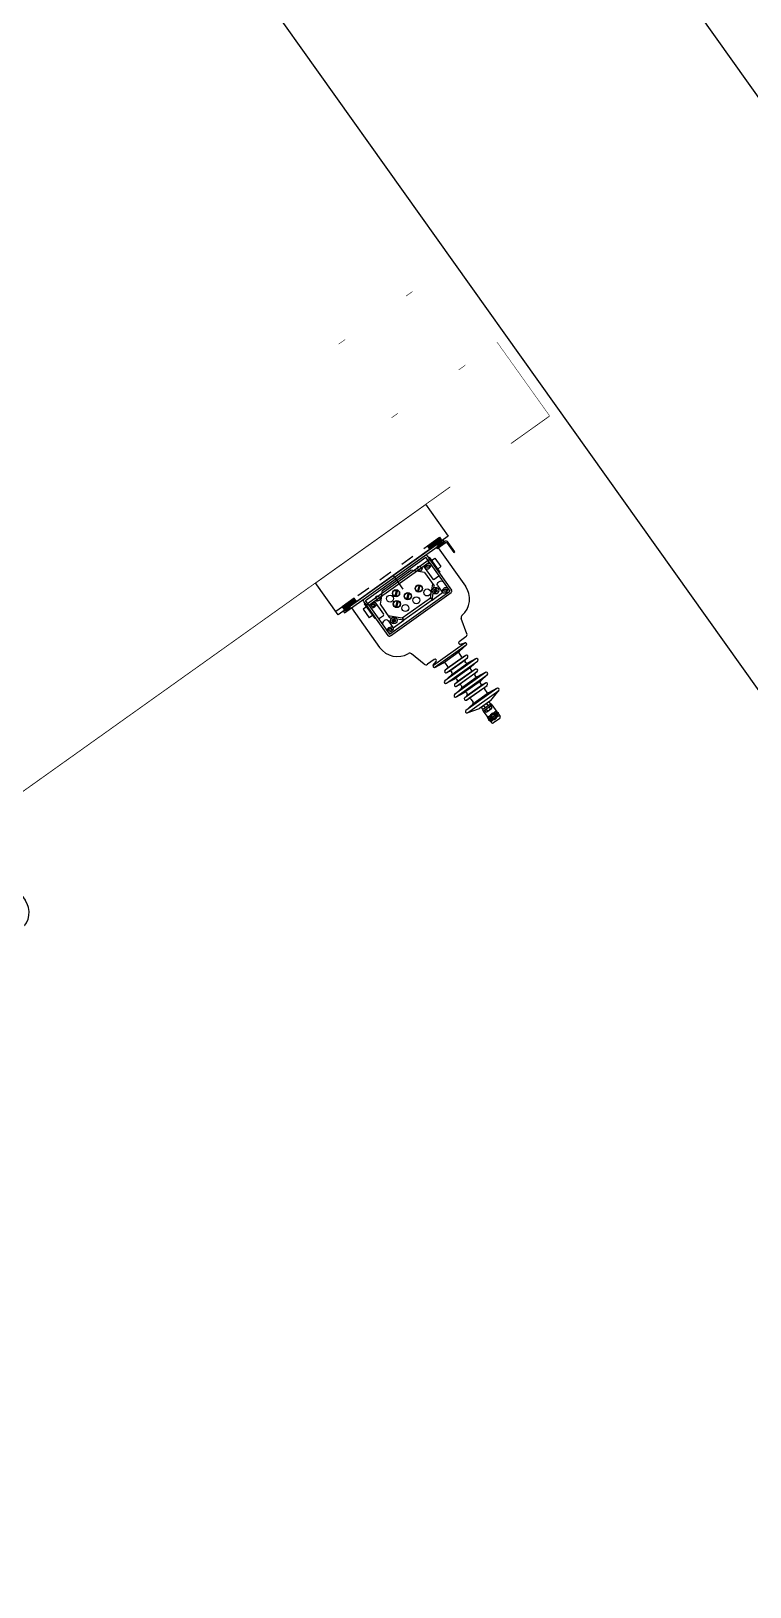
# Model space of a CAD drawing. Header units: feet. Extents: x 2321988 to 2329858, y 6722724 to 6730499.
# Drawn here: x 2326072.96 to 2326078.27, y 6726833.68 to 6726845.18 of the extents above; entities that cross this region are included whole.
import ezdxf

# ---------------------------------------------------------------- set-up
doc = ezdxf.new("R2010")
doc.units = ezdxf.units.FT
doc.header["$MEASUREMENT"] = 0
doc.linetypes.add('Midpoint Site Plan$0$HIDDEN', pattern=[0.375, 0.25, -0.125])
for name, color, linetype in [('C-BESS-EQUIPMENT', 255, 'Continuous'), ('Midpoint Site Plan$0$C-STEL', 4, 'Continuous'), ('Midpoint Site Plan$0$C-STEL-HID', 4, 'Midpoint Site Plan$0$HIDDEN')]:
    doc.layers.add(name, color=color, linetype=linetype)

# ---------------------------------------------------------------- blocks, each defined once
blk = doc.blocks.new('Midpoint Site Plan$0$15kV (VT) VOLTAGE TRANSFORMER FRONT VIEW')
at = {"linetype": 'ByBlock'}
h = blk.add_hatch(dxfattribs=at)
h.set_pattern_fill('ANSI31', color=0, style=0)
h.set_pattern_definition([(45, (-0.46875, 15.08898), (-0.088388, 0.088388), [])])
h.paths.add_polyline_path([(0.47, 15.59), (0.15, 15.59, -0.241564), (0.29, 15.36), (0.27, 15.36), (0.29, 15.34), (0.27, 15.31), (0.29, 15.31, -0.241564), (0.15, 15.09), (0.47, 15.09)])
h.paths.add_polyline_path([(-0.47, 15.09), (-0.15, 15.09, -0.568269), (-0.15, 15.59), (-0.47, 15.59)])
h = blk.add_hatch(color=0, dxfattribs=at)
h.paths.add_polyline_path([(-5.22, 0.31), (-5.22, 0.19), (-4.78, 0.19), (-4.78, 0.31)])
h.paths.add_polyline_path([(-5.22, 0.19), (-5.22, 0), (-4.78, 0), (-4.78, 0.19)])
blk.add_hatch(color=0, dxfattribs=at).paths.add_polyline_path([(4.78, 0.19), (4.78, 0), (5.22, 0), (5.22, 0.19)])
at = {"color": 0, "linetype": 'ByBlock'}
for p, q in [((-0.47, 14.43), (-0.47, 15.69)), ((-0.34, 15.82), (0.34, 15.82)), ((0.29, 15.36), (0.17, 15.36)), ((0.29, 15.31), (0.17, 15.31)), ((0.47, 14.43), (0.47, 15.69)), ((-0.62, 14.06), (-1.72, 13.74)), ((-0.62, 14.06), (0.62, 14.06)), ((-0.42, 14.06), (-0.42, 14.31)), ((-0.42, 14.06), (0.42, 14.06)), ((-0.34, 14.43), (-0.34, 14.62)), ((0.25, 14.68), (-0.25, 14.68)), ((-0.16, 14.43), (-0.16, 14.62)), ((-0.16, 14.06), (-0.16, 14.31)), ((0.16, 14.43), (0.16, 14.62)), ((0.16, 14.06), (0.16, 14.31)), ((0.34, 14.43), (0.34, 14.62)), ((0.42, 14.06), (0.42, 14.31)), ((1.72, 13.74), (0.62, 14.06)), ((1.71, 13.75), (-1.71, 13.75)), ((-1.71, 13.5), (-0.86, 13.39)), ((-1.69, 13.5), (1.69, 13.5)), ((-1.16, 12.76), (-0.86, 12.8)), ((-1.16, 12.52), (-0.86, 12.48)), ((1.12, 12.77), (-1.13, 12.77)), ((-1.13, 12.52), (1.12, 12.52)), ((-0.86, 13.39), (0.86, 13.39)), ((-0.86, 12.8), (0.86, 12.8)), ((-0.86, 12.48), (0.86, 12.48)), ((-0.75, 12.93), (-0.75, 13.26)), ((0.75, 12.93), (0.75, 13.26)), ((1.71, 13.5), (0.86, 13.39)), ((1.16, 12.76), (0.86, 12.8)), ((1.16, 12.52), (0.86, 12.48)), ((-1.72, 12.01), (-0.86, 12.13)), ((-1.72, 11.77), (-0.86, 11.66)), ((1.69, 12.02), (-1.69, 12.02)), ((-1.69, 11.77), (1.69, 11.77)), ((-1.16, 11.26), (-0.86, 11.3)), ((1.12, 11.27), (-1.13, 11.27)), ((-0.86, 12.13), (0.86, 12.13)), ((-0.86, 11.66), (0.86, 11.66)), ((-0.86, 11.3), (0.86, 11.3)), ((-0.75, 12.25), (-0.75, 12.36)), ((-0.75, 11.43), (-0.75, 11.53)), ((0.75, 12.25), (0.75, 12.36)), ((0.75, 11.43), (0.75, 11.53)), ((1.72, 12.01), (0.86, 12.13)), ((1.72, 11.77), (0.86, 11.66)), ((1.16, 11.26), (0.86, 11.3)), ((-1.72, 10.51), (-0.86, 10.63)), ((-1.72, 10.27), (-0.86, 10.16)), ((1.69, 10.52), (-1.69, 10.52)), ((-1.69, 10.27), (1.69, 10.27)), ((-1.16, 11.02), (-0.86, 10.98)), ((-1.16, 9.76), (-0.86, 9.8)), ((-1.13, 11.02), (1.12, 11.02)), ((1.12, 9.77), (-1.13, 9.77)), ((-0.86, 10.98), (0.86, 10.98)), ((-0.86, 10.63), (0.86, 10.63)), ((0.86, 10.16), (-0.86, 10.16)), ((0.86, 9.8), (-0.86, 9.8)), ((-0.75, 10.75), (-0.75, 10.86)), ((-0.75, 9.93), (-0.75, 10.03)), ((0.75, 10.75), (0.75, 10.86)), ((0.75, 9.93), (0.75, 10.03)), ((1.16, 11.02), (0.86, 10.98)), ((1.72, 10.51), (0.86, 10.63)), ((1.72, 10.27), (0.86, 10.16)), ((1.16, 9.76), (0.86, 9.8)), ((-1.72, 8.79), (-0.86, 8.9)), ((-1.32, 8.43), (-1.72, 8.55)), ((1.71, 8.54), (-1.71, 8.54)), ((-1.69, 8.79), (1.69, 8.79)), ((-1.16, 9.52), (-0.86, 9.48)), ((-1.13, 9.52), (1.12, 9.52)), ((0.86, 9.48), (-0.86, 9.48)), ((0.86, 8.9), (-0.86, 8.9)), ((-0.75, 9.02), (-0.75, 9.36)), ((0.75, 9.02), (0.75, 9.36)), ((1.16, 9.52), (0.86, 9.48)), ((1.72, 8.79), (0.86, 8.9)), ((1.72, 8.55), (1.32, 8.43)), ((-2.33, 8), (-2.7, 6.61)), ((-2.09, 8.18), (-1.36, 8.18)), ((1.36, 8.18), (2.09, 8.18)), ((2.33, 8), (2.7, 6.61)), ((-4.68, 0.31), (-4.68, 4.5)), ((3.31, 4.21), (-3.31, 4.21)), ((4.68, 0.19), (4.68, 4.5)), ((-3.47, 0.34), (-3.47, 4.05)), ((3.29, 4.03), (-3.29, 4.03)), ((-3.29, 0.88), (-3.29, 4.03)), ((-1.54, 3.78), (-2.69, 3.78)), ((-2.69, 3), (-2.69, 3.74)), ((-2.51, 3.11), (-2.07, 3.48)), ((-2.46, 3.05), (-2.02, 3.42)), ((-1.54, 3.52), (-2.43, 2.64)), ((-2.32, 2.98), (-2.43, 2.86)), ((-2.43, 1.4), (-2.43, 2.86)), ((-1.54, 3.78), (-1.98, 3.33)), ((-1.54, 3.52), (-1.54, 3.78)), ((-1.54, 3.78), (1.54, 3.78)), ((1.54, 3.52), (-1.54, 3.52)), ((2.69, 3.78), (1.54, 3.78)), ((1.54, 3.52), (1.54, 3.78)), ((1.54, 3.78), (1.98, 3.33)), ((2.43, 2.64), (1.54, 3.52)), ((2.02, 3.11), (2.46, 3.48)), ((2.07, 3.05), (2.51, 3.42)), ((2.32, 2.98), (2.43, 2.86)), ((2.43, 1.4), (2.43, 2.86)), ((2.69, 3), (2.69, 3.74)), ((3.29, 0.88), (3.29, 4.03)), ((3.47, 0.34), (3.47, 4.05)), ((-3.91, 0.89), (-3.91, 1.82)), ((-3.55, 1.82), (-3.91, 1.82)), ((-3.55, 0.54), (-3.55, 2.17)), ((-3.47, 2.17), (-3.55, 2.17)), ((-3.47, 0.54), (-3.47, 2.17)), ((-2.76, 2.38), (-3.29, 2.38)), ((-2.69, 0.88), (-2.69, 2.31)), ((-2.43, 1.4), (-1.9, 0.88)), ((-1.42, 2.09), (-0.98, 2.46)), ((-1.37, 2.03), (-0.93, 2.4)), ((-0.24, 2.09), (0.2, 2.46)), ((-0.18, 2.03), (0.26, 2.4)), ((0.46, 1.28), (0.9, 1.65)), ((0.52, 1.21), (0.96, 1.59)), ((0.95, 2.09), (1.39, 2.46)), ((1.01, 2.03), (1.45, 2.4)), ((1.9, 0.88), (2.43, 1.4)), ((2.69, 0.88), (2.69, 2.31)), ((3.29, 2.38), (2.76, 2.38)), ((3.47, 2.17), (3.55, 2.17)), ((3.47, 0.54), (3.47, 2.17)), ((3.55, 0.54), (3.55, 2.17)), ((3.55, 1.82), (3.91, 1.82)), ((3.91, 0.89), (3.91, 1.82)), ((-5.22, 0.19), (-5.22, 0.31)), ((-5.22, 0.19), (-5.22, 0)), ((-4.78, 0.19), (-4.78, 0.31)), ((-4.78, 0.19), (-4.78, 0)), ((-3.55, 0.89), (-3.91, 0.89)), ((-3.47, 0.54), (-3.55, 0.54)), ((3.31, 0.7), (-3.31, 0.7)), ((3.31, 0.19), (-3.31, 0.19)), ((3.29, 0.88), (-3.29, 0.88)), ((-3.29, 0.88), (-3.29, 0.36)), ((3.29, 0.36), (-3.29, 0.36)), ((-2.21, 0.88), (-2.07, 0.99)), ((-2.09, 0.88), (-2.02, 0.93)), ((-1.9, 0.88), (-1.54, 0.52)), ((1.54, 0.52), (-1.54, 0.52)), ((1.9, 0.88), (1.54, 0.52)), ((2.32, 0.88), (2.46, 0.99)), ((2.45, 0.88), (2.51, 0.93)), ((3.29, 0.88), (3.29, 0.36)), ((3.47, 0.54), (3.55, 0.54)), ((3.55, 0.89), (3.91, 0.89)), ((4.78, 0.19), (4.78, 0)), ((5.22, 0.19), (5.22, 0))]:
    blk.add_line(p, q, dxfattribs=at)
for points in [[(-0.15, 15.09), (-0.47, 15.09), (-0.47, 15.59), (-0.15, 15.59)], [(0.15, 15.59), (0.47, 15.59), (0.47, 15.09), (0.15, 15.09)]]:
    blk.add_lwpolyline(points, dxfattribs=at)
for points in [[(-0.14, 15.59), (-0.29, 15.34), (-0.14, 15.09), (0.14, 15.09), (0.29, 15.34), (0.14, 15.59)], [(-0.47, 14.31), (0.47, 14.31), (0.47, 14.43), (-0.47, 14.43)], [(-5.43, 0), (5.43, 0), (5.43, 0.19), (-5.43, 0.19)], [(-5.22, 0.19), (-4.78, 0.19), (-4.78, 0.31), (-5.22, 0.31)], [(-5.22, 0.19), (-4.78, 0.19), (-4.78, 0), (-5.22, 0)], [(4.78, 0.19), (5.22, 0.19), (5.22, 0), (4.78, 0)]]:
    blk.add_lwpolyline(points, close=True, dxfattribs=at)
blk.add_lwpolyline([(-5.56, 0.44), (-5.56, 1.47), (-5.68, 1.47), (-5.68, 0.44, 0.414214), (-5.43, 0.19), (-4.57, 0.19), (-4.57, 0.31), (-5.43, 0.31, -0.414214)], format="xyb", close=True, dxfattribs=at)
for centre, radius in [((0, 15.34), 0.25), ((0, 15.34), 0.188), ((0, 15.34), 0.167), ((0, 15.34), 0.167), ((-2.27, 3.27), 0.292), ((-2.27, 3.27), 0.152), ((-1.59, 2.98), 0.309), ((-0.4, 2.98), 0.309), ((0.79, 2.98), 0.309), ((2.27, 3.27), 0.292), ((2.27, 3.27), 0.152), ((-1.18, 2.25), 0.321), ((-1.18, 2.25), 0.292), ((0.01, 2.25), 0.321), ((0.01, 2.25), 0.292), ((0.71, 1.43), 0.321), ((0.71, 1.43), 0.292), ((1.2, 2.25), 0.321), ((1.2, 2.25), 0.292), ((1.41, 1.51), 0.309), ((-2.27, 0.78), 0.152), ((2.27, 0.78), 0.152)]:
    blk.add_circle(centre, radius, dxfattribs=at)
for centre, radius, start, end in [((-0.34, 15.69), 0.125, 90, 180), ((0, 15.34), 0.291, 4.8947, 355.1053), ((0, 15.34), 0.173, 8.2678, 351.7322), ((0.34, 15.69), 0.125, 0, 90), ((-0.25, 14.58), 0.102, 22.6199, 157.3801), ((0, 14.45), 0.227, 46.3972, 133.6028), ((0.25, 14.58), 0.102, 22.6199, 157.3801), ((-1.69, 13.62), 0.125, 105.9972, 270), ((-1.13, 12.64), 0.125, 90, 270), ((-0.88, 13.26), 0.125, 360, 82.5), ((-0.88, 12.93), 0.125, 277.5, 0), ((-0.88, 12.36), 0.125, 0, 82.5), ((0.87, 13.26), 0.125, 97.5, 180), ((0.87, 12.93), 0.125, 180, 262.5), ((0.87, 12.36), 0.125, 97.5, 180), ((1.12, 12.64), 0.125, 270, 90), ((1.69, 13.62), 0.125, 270, 74.0028), ((-1.69, 11.89), 0.125, 90, 270), ((-1.13, 11.14), 0.125, 90, 270), ((-0.88, 12.25), 0.125, 277.5, 0), ((-0.88, 11.53), 0.125, 0, 82.5), ((-0.88, 11.43), 0.125, 277.5, 0), ((0.87, 12.25), 0.125, 180, 262.5), ((0.87, 11.53), 0.125, 97.5, 180), ((0.87, 11.43), 0.125, 180, 262.5), ((1.12, 11.14), 0.125, 270, 90), ((1.69, 11.89), 0.125, 270, 90), ((-1.69, 10.39), 0.125, 90, 270), ((-1.13, 9.64), 0.125, 90, 270), ((-0.88, 10.86), 0.125, 0, 82.5), ((-0.88, 10.75), 0.125, 277.5, 0), ((-0.88, 10.03), 0.125, 360, 82.5), ((-0.88, 9.93), 0.125, 277.5, 0), ((0.87, 10.86), 0.125, 97.5, 180), ((0.87, 10.75), 0.125, 180, 262.5), ((0.87, 10.03), 0.125, 97.5, 180), ((0.87, 9.93), 0.125, 180, 262.5), ((1.12, 9.64), 0.125, 270, 90), ((1.69, 10.39), 0.125, 270, 90), ((-1.69, 8.67), 0.125, 90, 254.0028), ((-1.36, 8.31), 0.125, 270, 74.0028), ((-0.88, 9.36), 0.125, 0, 82.5), ((-0.88, 9.02), 0.125, 277.5, 360), ((0.87, 9.36), 0.125, 97.5, 180), ((0.87, 9.02), 0.125, 180, 262.5), ((1.36, 8.31), 0.125, 105.9972, 270), ((1.69, 8.67), 0.125, 285.9972, 90), ((-2.09, 7.93), 0.25, 90, 165), ((2.09, 7.93), 0.25, 15, 90), ((-2.75, 4.5), 1.93, 95.0977, 180), ((-2.94, 6.68), 0.25, 275.0977, 345), ((2.94, 6.68), 0.25, 195, 264.9023), ((2.75, 4.5), 1.93, 0, 84.9023), ((-3.31, 4.05), 0.157, 90, 180), ((3.31, 4.05), 0.157, 0, 90), ((-2.76, 2.31), 0.0701, 0, 90), ((2.76, 2.31), 0.0701, 90, 180), ((-3.31, 0.86), 0.157, 180, 270), ((-3.31, 0.34), 0.157, 180, 270), ((-2.27, 0.78), 0.292, 20.3464, 159.6536), ((2.27, 0.78), 0.292, 20.3464, 159.6536), ((3.31, 0.86), 0.157, 270, 0), ((3.31, 0.34), 0.157, 270, 0)]:
    blk.add_arc(centre, radius, start, end, dxfattribs=at)
at = {"color": 0, "linetype": 'ByBlock', "extrusion": (0, 0, -1)}
for centre, ratio in [((-2.99, 3.74), 0.645396), ((-2.99, 1.13), 0.64308)]:
    blk.add_ellipse(centre, major_axis=(-0.298, 0), ratio=ratio, dxfattribs=at)
blk.add_ellipse((-2.99, 3), major_axis=(-0.298, 0), ratio=0.645396, start_param=3.141593, end_param=6.283185, dxfattribs=at)
at = {"color": 0, "linetype": 'ByBlock'}
for centre, major_axis, ratio in [((-2.99, 3.74), (0.149, 0), 0.577981), ((2.99, 3.74), (0.298, 0), 0.645396), ((2.99, 3.74), (0.149, 0), 0.577981), ((-2.99, 1.13), (0.149, 0), 0.577981), ((2.99, 1.13), (0.298, 0), 0.64308), ((2.99, 1.13), (0.149, 0), 0.577981)]:
    blk.add_ellipse(centre, major_axis=major_axis, ratio=ratio, dxfattribs=at)
blk.add_ellipse((2.99, 3), major_axis=(0.298, 0), ratio=0.645396, start_param=3.141593, end_param=6.283185, dxfattribs=at)
at = {"layer": 'Defpoints', "color": 2, "linetype": 'ByBlock'}
blk.add_line((0.59, 15.34), (-0.59, 15.34), dxfattribs=at)
at = {"layer": 'Defpoints', "color": 2}
for p, q in [((0, -1.5), (0, 1.5)), ((-1.5, 0), (1.5, 0))]:
    blk.add_line(p, q, dxfattribs=at)
blk = doc.blocks.new('Midpoint Site Plan$0$EQ060 SV')
at = {"color": 0}
blk.add_wipeout([(-6, 0), (-6, 3.5), (6, 3.5), (6, 0)], dxfattribs=at)
h = blk.add_hatch(color=256)
h.dxf.hatch_style = 1
h.paths.add_polyline_path([(-4, 3.5), (-5.31, 3.5), (-5.31, 3.12), (-4, 3.12)])
h = blk.add_hatch(color=256)
h.dxf.hatch_style = 1
h.paths.add_polyline_path([(4, 3.5), (5.31, 3.5), (5.31, 3.12), (4, 3.12)])
for points in [[(-6, 0), (-6, 3.5), (6, 3.5), (6, 0)], [(-5.31, 3.5), (-4, 3.5), (-4, 3.12), (-5.31, 3.12)], [(5.31, 3.5), (4, 3.5), (4, 3.12), (5.31, 3.12)]]:
    blk.add_lwpolyline(points, close=True, dxfattribs=at)
at = {"layer": 'Midpoint Site Plan$0$C-STEL-HID', "color": 0, "linetype": 'Midpoint Site Plan$0$HIDDEN'}
blk.add_line((6, 3.12), (-6, 3.12), dxfattribs=at)

msp = doc.modelspace()

# ---------------------------------------------------------------- linework, layer by layer
at = {"layer": 'C-BESS-EQUIPMENT', "linetype": 'Midpoint Site Plan$0$HIDDEN', "ltscale": 0.25}
msp.add_line((2326075.752, 6726843.238), (2326075.863, 6726843.082), dxfattribs=at)
at = {"layer": 'C-BESS-EQUIPMENT'}
for points in [[(2326110.166, 6726800.018), (2326052.14, 6726881.461)], [(2326050.068, 6726879.984), (2326108.094, 6726798.541)]]:
    msp.add_lwpolyline(points, dxfattribs=at)

# ---------------------------------------------------------------- block references
at = {"layer": 'C-BESS-EQUIPMENT', "xscale": 0.08333333333333331, "yscale": 0.08333333333333331, "zscale": 0.08333333333333331, "rotation": 215.4689808292026}
for p in [(2326075.634, 6726841.159), (2326072.376, 6726838.838)]:
    msp.add_blockref('Midpoint Site Plan$0$15kV (VT) VOLTAGE TRANSFORMER FRONT VIEW', p, dxfattribs=at)

# ---------------------------------------------------------------- next in the draw order: block references
at = {"layer": 'Midpoint Site Plan$0$C-STEL', "xscale": 0.08333333333333331, "yscale": 0.08333333333333331, "zscale": 0.08333333333333331, "rotation": 215.4689808292026}
msp.add_blockref('Midpoint Site Plan$0$EQ060 SV', (2326075.465, 6726841.397), dxfattribs=at)

# ---------------------------------------------------------------- next in the draw order: linework, layer by layer
at = {"layer": 'C-BESS-EQUIPMENT'}
msp.add_lwpolyline([(2326067.626, 6726835.812), (2326076.788, 6726842.34), (2326076.401, 6726842.883), (2326067.239, 6726836.355)], close=True, dxfattribs=at)

# ---------------------------------------------------------------- next in the draw order: wipeouts: each hides what was drawn before it
msp.add_wipeout([(2326067.626, 6726835.812), (2326076.788, 6726842.34), (2326076.401, 6726842.883), (2326067.239, 6726836.355)]).dxf.layer = 'C-BESS-EQUIPMENT'

# ---------------------------------------------------------------- next in the draw order: linework, layer by layer
at = {"layer": 'C-BESS-EQUIPMENT', "linetype": 'Midpoint Site Plan$0$HIDDEN', "ltscale": 0.25}
for p, q in [((2326075.259, 6726842.888), (2326075.371, 6726842.731)), ((2326076.027, 6726842.852), (2326076.138, 6726842.695)), ((2326075.535, 6726842.501), (2326075.646, 6726842.345))]:
    msp.add_line(p, q, dxfattribs=at)
at = {"layer": 'C-BESS-EQUIPMENT'}
msp.add_lwpolyline([(2326076.164, 6726842.713), (2326075.621, 6726842.327), (2326075.234, 6726842.87), (2326075.777, 6726843.256)], close=True, dxfattribs=at)
msp.add_circle((2326075.699, 6726842.791), 0.333, dxfattribs=at)

# ---------------------------------------------------------------- next in the draw order: wipeouts: each hides what was drawn before it
msp.add_wipeout([(2326066.852, 6726836.898), (2326076.015, 6726843.426), (2326076.401, 6726842.883), (2326067.239, 6726836.355)]).dxf.layer = 'C-BESS-EQUIPMENT'

# ---------------------------------------------------------------- next in the draw order: wipeouts: each hides what was drawn before it
msp.add_wipeout([(2326044.154, 6726887.542), (2326077.858, 6726840.237), (2326077.408, 6726839.917), (2326043.705, 6726887.221)]).dxf.layer = 'C-BESS-EQUIPMENT'

# ---------------------------------------------------------------- next in the draw order: wipeouts: each hides what was drawn before it
msp.add_wipeout([(2326040.082, 6726884.64), (2326073.786, 6726837.336), (2326073.336, 6726837.015), (2326039.633, 6726884.32)]).dxf.layer = 'C-BESS-EQUIPMENT'

doc.saveas('drawing.dxf')
